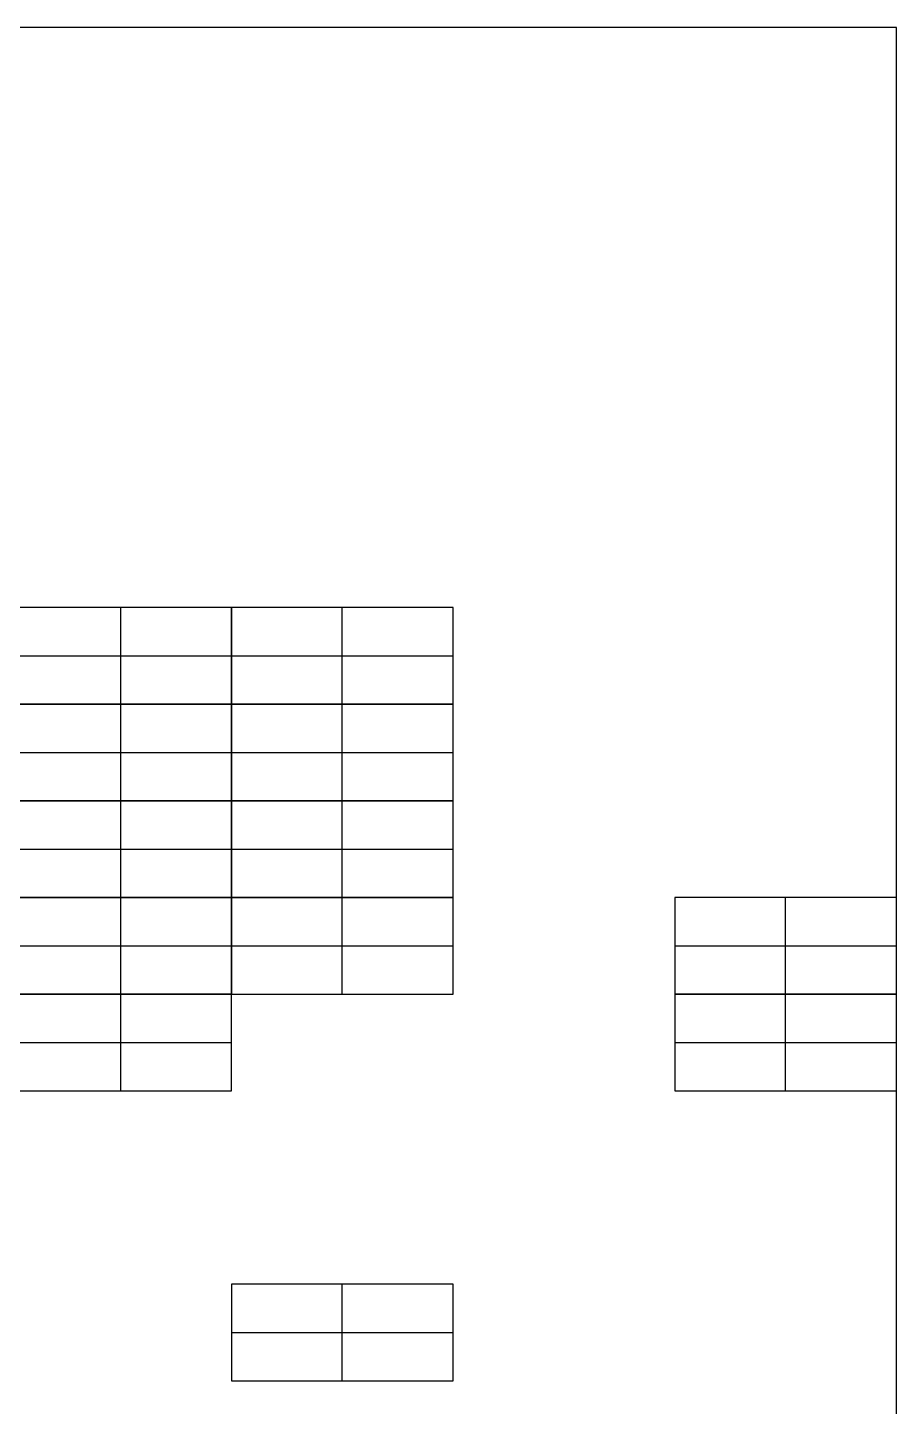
# Model space of a CAD drawing. Header units: millimetres. Extents: x 0.42 to 2.75, y -0.18 to 1.56.
# Drawn here: x 0.7273 to 1.0262, y 0.224 to 0.6983 of the extents above; entities that cross this region are included whole.
import ezdxf

# ---------------------------------------------------------------- set-up
doc = ezdxf.new("R2010")
doc.units = ezdxf.units.MM
doc.header["$MEASUREMENT"] = 0
doc.layers.add('NC', color=1, linetype='Continuous', true_color=0xff0000)

msp = doc.modelspace()

# ---------------------------------------------------------------- linework, layer by layer
at = {"layer": 'NC'}
for p, q in [((0.79747, 0.49875), (0.72122, 0.49875)), ((0.79747, 0.49875, 0.0225), (0.72122, 0.49875, 0.0225)), ((0.79747, 0.4655), (0.79747, 0.49875)), ((0.79747, 0.4655, 0.0225), (0.79747, 0.49875, 0.0225)), ((0.79747, 0.49875), (0.79747, 0.49875, 0.0225)), ((0.87372, 0.49875), (0.79747, 0.49875)), ((0.79747, 0.49875), (0.79747, 0.4655)), ((0.87372, 0.49875, 0.0225), (0.79747, 0.49875, 0.0225)), ((0.79747, 0.49875, 0.0225), (0.79747, 0.4655, 0.0225)), ((0.79747, 0.49875), (0.79747, 0.49875, 0.0225)), ((0.87372, 0.49875, 0.0225), (0.79747, 0.49875, 0.0225)), ((0.79747, 0.49875, 0.0225), (0.79747, 0.4655, 0.0225)), ((0.87372, 0.49875, 0.045), (0.79747, 0.49875, 0.045)), ((0.79747, 0.49875, 0.045), (0.79747, 0.4655, 0.045)), ((0.79747, 0.49875, 0.0225), (0.79747, 0.49875, 0.045)), ((0.87372, 0.49875, 0.045), (0.79747, 0.49875, 0.045)), ((0.79747, 0.49875, 0.045), (0.79747, 0.4655, 0.045)), ((0.87372, 0.49875, 0.0675), (0.79747, 0.49875, 0.0675)), ((0.79747, 0.49875, 0.0675), (0.79747, 0.4655, 0.0675)), ((0.79747, 0.49875, 0.045), (0.79747, 0.49875, 0.0675)), ((0.87372, 0.4655), (0.87372, 0.49875)), ((0.87372, 0.4655, 0.0225), (0.87372, 0.49875, 0.0225)), ((0.87372, 0.49875), (0.87372, 0.49875, 0.0225)), ((0.87372, 0.4655, 0.0225), (0.87372, 0.49875, 0.0225)), ((0.87372, 0.4655, 0.045), (0.87372, 0.49875, 0.045)), ((0.87372, 0.49875, 0.0225), (0.87372, 0.49875, 0.045)), ((0.87372, 0.4655, 0.045), (0.87372, 0.49875, 0.045)), ((0.87372, 0.4655, 0.0675), (0.87372, 0.49875, 0.0675)), ((0.87372, 0.49875, 0.045), (0.87372, 0.49875, 0.0675)), ((0.79747, 0.4655), (0.72122, 0.4655)), ((0.79747, 0.4655, 0.0225), (0.72122, 0.4655, 0.0225)), ((0.79747, 0.4655, 0.0225), (0.72122, 0.4655, 0.0225)), ((0.79747, 0.4655, 0.045), (0.72122, 0.4655, 0.045)), ((0.79747, 0.4655, 0.045), (0.72122, 0.4655, 0.045)), ((0.79747, 0.4655, 0.0675), (0.72122, 0.4655, 0.0675)), ((0.72122, 0.4655), (0.79747, 0.4655)), ((0.72122, 0.4655, 0.0225), (0.79747, 0.4655, 0.0225)), ((0.79747, 0.43225), (0.79747, 0.4655)), ((0.79747, 0.43225, 0.0225), (0.79747, 0.4655, 0.0225)), ((0.79747, 0.4655), (0.79747, 0.4655, 0.0225)), ((0.79747, 0.43225, 0.0225), (0.79747, 0.4655, 0.0225)), ((0.79747, 0.43225, 0.045), (0.79747, 0.4655, 0.045)), ((0.79747, 0.4655, 0.0225), (0.79747, 0.4655, 0.045)), ((0.79747, 0.43225, 0.045), (0.79747, 0.4655, 0.045)), ((0.79747, 0.43225, 0.0675), (0.79747, 0.4655, 0.0675)), ((0.79747, 0.4655, 0.045), (0.79747, 0.4655, 0.0675)), ((0.79747, 0.4655), (0.79747, 0.4655, 0.0225)), ((0.87372, 0.4655), (0.79747, 0.4655)), ((0.79747, 0.4655), (0.79747, 0.43225)), ((0.87372, 0.4655, 0.0225), (0.79747, 0.4655, 0.0225)), ((0.79747, 0.4655, 0.0225), (0.79747, 0.43225, 0.0225)), ((0.79747, 0.4655), (0.79747, 0.4655, 0.0225)), ((0.87372, 0.4655, 0.0225), (0.79747, 0.4655, 0.0225)), ((0.79747, 0.4655, 0.0225), (0.79747, 0.43225, 0.0225)), ((0.87372, 0.4655, 0.045), (0.79747, 0.4655, 0.045)), ((0.79747, 0.4655, 0.045), (0.79747, 0.43225, 0.045)), ((0.79747, 0.4655, 0.0225), (0.79747, 0.4655, 0.045)), ((0.87372, 0.4655, 0.045), (0.79747, 0.4655, 0.045)), ((0.79747, 0.4655, 0.045), (0.79747, 0.43225, 0.045)), ((0.87372, 0.4655, 0.0675), (0.79747, 0.4655, 0.0675)), ((0.79747, 0.4655, 0.0675), (0.79747, 0.43225, 0.0675)), ((0.79747, 0.4655, 0.045), (0.79747, 0.4655, 0.0675)), ((0.87372, 0.4655, 0.0675), (0.79747, 0.4655, 0.0675)), ((0.79747, 0.4655, 0.0675), (0.79747, 0.43225, 0.0675)), ((0.87372, 0.4655, 0.09), (0.79747, 0.4655, 0.09)), ((0.79747, 0.4655, 0.09), (0.79747, 0.43225, 0.09)), ((0.79747, 0.4655, 0.0675), (0.79747, 0.4655, 0.09)), ((0.87372, 0.4655, 0.09), (0.79747, 0.4655, 0.09)), ((0.79747, 0.4655, 0.09), (0.79747, 0.43225, 0.09)), ((0.87372, 0.4655, 0.1125), (0.79747, 0.4655, 0.1125)), ((0.79747, 0.4655, 0.1125), (0.79747, 0.43225, 0.1125)), ((0.79747, 0.4655, 0.09), (0.79747, 0.4655, 0.1125)), ((0.79747, 0.4655), (0.87372, 0.4655)), ((0.79747, 0.4655, 0.0225), (0.87372, 0.4655, 0.0225)), ((0.79747, 0.4655), (0.79747, 0.4655, 0.0225)), ((0.79747, 0.4655, 0.0225), (0.87372, 0.4655, 0.0225)), ((0.79747, 0.4655, 0.045), (0.87372, 0.4655, 0.045)), ((0.79747, 0.4655, 0.0225), (0.79747, 0.4655, 0.045)), ((0.79747, 0.4655, 0.045), (0.87372, 0.4655, 0.045)), ((0.79747, 0.4655, 0.0675), (0.87372, 0.4655, 0.0675)), ((0.79747, 0.4655, 0.045), (0.79747, 0.4655, 0.0675)), ((0.87372, 0.43225), (0.87372, 0.4655)), ((0.87372, 0.43225, 0.0225), (0.87372, 0.4655, 0.0225)), ((0.87372, 0.4655), (0.87372, 0.4655, 0.0225)), ((0.87372, 0.43225, 0.0225), (0.87372, 0.4655, 0.0225)), ((0.87372, 0.43225, 0.045), (0.87372, 0.4655, 0.045)), ((0.87372, 0.4655, 0.0225), (0.87372, 0.4655, 0.045)), ((0.87372, 0.43225, 0.045), (0.87372, 0.4655, 0.045)), ((0.87372, 0.43225, 0.0675), (0.87372, 0.4655, 0.0675)), ((0.87372, 0.4655, 0.045), (0.87372, 0.4655, 0.0675)), ((0.87372, 0.43225, 0.0675), (0.87372, 0.4655, 0.0675)), ((0.87372, 0.43225, 0.09), (0.87372, 0.4655, 0.09)), ((0.87372, 0.4655, 0.0675), (0.87372, 0.4655, 0.09)), ((0.87372, 0.43225, 0.09), (0.87372, 0.4655, 0.09)), ((0.87372, 0.43225, 0.1125), (0.87372, 0.4655, 0.1125)), ((0.87372, 0.4655, 0.09), (0.87372, 0.4655, 0.1125)), ((0.87372, 0.4655), (0.87372, 0.4655, 0.0225)), ((0.87372, 0.4655, 0.0225), (0.87372, 0.4655, 0.045)), ((0.87372, 0.4655, 0.045), (0.87372, 0.4655, 0.0675)), ((0.79747, 0.43225), (0.72122, 0.43225)), ((0.79747, 0.43225, 0.0225), (0.72122, 0.43225, 0.0225)), ((0.79747, 0.43225, 0.0225), (0.72122, 0.43225, 0.0225)), ((0.79747, 0.43225, 0.045), (0.72122, 0.43225, 0.045)), ((0.79747, 0.43225, 0.045), (0.72122, 0.43225, 0.045)), ((0.79747, 0.43225, 0.0675), (0.72122, 0.43225, 0.0675)), ((0.72122, 0.43225), (0.79747, 0.43225)), ((0.72122, 0.43225, 0.0225), (0.79747, 0.43225, 0.0225)), ((0.72122, 0.43225, 0.0225), (0.79747, 0.43225, 0.0225)), ((0.72122, 0.43225, 0.045), (0.79747, 0.43225, 0.045)), ((0.72122, 0.43225, 0.045), (0.79747, 0.43225, 0.045)), ((0.72122, 0.43225, 0.0675), (0.79747, 0.43225, 0.0675)), ((0.79747, 0.399), (0.79747, 0.43225)), ((0.79747, 0.399, 0.0225), (0.79747, 0.43225, 0.0225)), ((0.79747, 0.43225), (0.79747, 0.43225, 0.0225)), ((0.79747, 0.399, 0.0225), (0.79747, 0.43225, 0.0225)), ((0.79747, 0.399, 0.045), (0.79747, 0.43225, 0.045)), ((0.79747, 0.43225, 0.0225), (0.79747, 0.43225, 0.045)), ((0.79747, 0.399, 0.045), (0.79747, 0.43225, 0.045)), ((0.79747, 0.399, 0.0675), (0.79747, 0.43225, 0.0675)), ((0.79747, 0.43225, 0.045), (0.79747, 0.43225, 0.0675)), ((0.79747, 0.43225), (0.79747, 0.43225, 0.0225)), ((0.79747, 0.43225, 0.0225), (0.79747, 0.43225, 0.045)), ((0.79747, 0.43225, 0.045), (0.79747, 0.43225, 0.0675)), ((0.87372, 0.43225), (0.79747, 0.43225)), ((0.79747, 0.43225), (0.79747, 0.399)), ((0.87372, 0.43225, 0.0225), (0.79747, 0.43225, 0.0225)), ((0.79747, 0.43225, 0.0225), (0.79747, 0.399, 0.0225)), ((0.79747, 0.43225), (0.79747, 0.43225, 0.0225)), ((0.79747, 0.43225), (0.87372, 0.43225)), ((0.79747, 0.43225, 0.0225), (0.87372, 0.43225, 0.0225)), ((0.79747, 0.43225), (0.79747, 0.43225, 0.0225)), ((0.79747, 0.43225, 0.0225), (0.87372, 0.43225, 0.0225)), ((0.79747, 0.43225, 0.045), (0.87372, 0.43225, 0.045)), ((0.79747, 0.43225, 0.0225), (0.79747, 0.43225, 0.045)), ((0.79747, 0.43225, 0.045), (0.87372, 0.43225, 0.045)), ((0.79747, 0.43225, 0.0675), (0.87372, 0.43225, 0.0675)), ((0.79747, 0.43225, 0.045), (0.79747, 0.43225, 0.0675)), ((0.79747, 0.43225, 0.0675), (0.87372, 0.43225, 0.0675)), ((0.79747, 0.43225, 0.09), (0.87372, 0.43225, 0.09)), ((0.79747, 0.43225, 0.0675), (0.79747, 0.43225, 0.09)), ((0.79747, 0.43225, 0.09), (0.87372, 0.43225, 0.09)), ((0.79747, 0.43225, 0.1125), (0.87372, 0.43225, 0.1125)), ((0.79747, 0.43225, 0.09), (0.79747, 0.43225, 0.1125)), ((0.87372, 0.399), (0.87372, 0.43225)), ((0.87372, 0.399, 0.0225), (0.87372, 0.43225, 0.0225)), ((0.87372, 0.43225), (0.87372, 0.43225, 0.0225)), ((0.87372, 0.43225), (0.87372, 0.43225, 0.0225)), ((0.87372, 0.43225, 0.0225), (0.87372, 0.43225, 0.045)), ((0.87372, 0.43225, 0.045), (0.87372, 0.43225, 0.0675)), ((0.87372, 0.43225, 0.0675), (0.87372, 0.43225, 0.09)), ((0.87372, 0.43225, 0.09), (0.87372, 0.43225, 0.1125)), ((0.79747, 0.399), (0.72122, 0.399)), ((0.79747, 0.399, 0.0225), (0.72122, 0.399, 0.0225)), ((0.79747, 0.399, 0.0225), (0.72122, 0.399, 0.0225)), ((0.79747, 0.399, 0.045), (0.72122, 0.399, 0.045)), ((0.72122, 0.399), (0.79747, 0.399)), ((0.72122, 0.399, 0.0225), (0.79747, 0.399, 0.0225)), ((0.72122, 0.399, 0.0225), (0.79747, 0.399, 0.0225)), ((0.72122, 0.399, 0.045), (0.79747, 0.399, 0.045)), ((0.72122, 0.399, 0.045), (0.79747, 0.399, 0.045)), ((0.72122, 0.399, 0.0675), (0.79747, 0.399, 0.0675)), ((0.79747, 0.36575), (0.79747, 0.399)), ((0.79747, 0.36575, 0.0225), (0.79747, 0.399, 0.0225)), ((0.79747, 0.399), (0.79747, 0.399, 0.0225)), ((0.79747, 0.36575, 0.0225), (0.79747, 0.399, 0.0225)), ((0.79747, 0.36575, 0.045), (0.79747, 0.399, 0.045)), ((0.79747, 0.399, 0.0225), (0.79747, 0.399, 0.045)), ((0.79747, 0.399), (0.79747, 0.399, 0.0225)), ((0.79747, 0.399, 0.0225), (0.79747, 0.399, 0.045)), ((0.79747, 0.399, 0.045), (0.79747, 0.399, 0.0675)), ((0.87372, 0.399), (0.79747, 0.399)), ((0.79747, 0.399), (0.79747, 0.36575)), ((0.87372, 0.399, 0.0225), (0.79747, 0.399, 0.0225)), ((0.79747, 0.399, 0.0225), (0.79747, 0.36575, 0.0225)), ((0.79747, 0.399), (0.79747, 0.399, 0.0225)), ((0.79747, 0.399), (0.87372, 0.399)), ((0.79747, 0.399, 0.0225), (0.87372, 0.399, 0.0225)), ((0.79747, 0.399), (0.79747, 0.399, 0.0225)), ((0.87372, 0.36575), (0.87372, 0.399)), ((0.87372, 0.36575, 0.0225), (0.87372, 0.399, 0.0225)), ((0.87372, 0.399), (0.87372, 0.399, 0.0225)), ((0.87372, 0.399), (0.87372, 0.399, 0.0225)), ((1.02622, 0.399), (0.94997, 0.399)), ((0.94997, 0.399), (0.94997, 0.36575)), ((1.02622, 0.399, 0.0225), (0.94997, 0.399, 0.0225)), ((0.94997, 0.399, 0.0225), (0.94997, 0.36575, 0.0225)), ((0.94997, 0.399), (0.94997, 0.399, 0.0225)), ((1.02622, 0.36575), (1.02622, 0.399)), ((1.02622, 0.36575, 0.0225), (1.02622, 0.399, 0.0225)), ((1.02622, 0.399), (1.02622, 0.399, 0.0225)), ((0.79747, 0.36575), (0.72122, 0.36575)), ((0.79747, 0.36575, 0.0225), (0.72122, 0.36575, 0.0225)), ((0.72122, 0.36575), (0.79747, 0.36575)), ((0.72122, 0.36575, 0.0225), (0.79747, 0.36575, 0.0225)), ((0.72122, 0.36575, 0.0225), (0.79747, 0.36575, 0.0225)), ((0.72122, 0.36575, 0.045), (0.79747, 0.36575, 0.045)), ((0.79747, 0.3325), (0.79747, 0.36575)), ((0.79747, 0.3325, 0.0225), (0.79747, 0.36575, 0.0225)), ((0.79747, 0.36575), (0.79747, 0.36575, 0.0225)), ((0.79747, 0.36575), (0.79747, 0.36575, 0.0225)), ((0.79747, 0.36575, 0.0225), (0.79747, 0.36575, 0.045)), ((0.79747, 0.36575), (0.87372, 0.36575)), ((0.79747, 0.36575, 0.0225), (0.87372, 0.36575, 0.0225)), ((0.79747, 0.36575), (0.79747, 0.36575, 0.0225)), ((0.87372, 0.36575), (0.87372, 0.36575, 0.0225)), ((1.02622, 0.36575), (0.94997, 0.36575)), ((0.94997, 0.36575), (0.94997, 0.3325)), ((1.02622, 0.36575, 0.0225), (0.94997, 0.36575, 0.0225)), ((0.94997, 0.36575, 0.0225), (0.94997, 0.3325, 0.0225)), ((0.94997, 0.36575), (0.94997, 0.36575, 0.0225)), ((0.94997, 0.36575), (1.02622, 0.36575)), ((0.94997, 0.36575, 0.0225), (1.02622, 0.36575, 0.0225)), ((0.94997, 0.36575), (0.94997, 0.36575, 0.0225)), ((1.02622, 0.3325), (1.02622, 0.36575)), ((1.02622, 0.3325, 0.0225), (1.02622, 0.36575, 0.0225)), ((1.02622, 0.36575), (1.02622, 0.36575, 0.0225)), ((1.02622, 0.36575), (1.02622, 0.36575, 0.0225)), ((0.72122, 0.3325), (0.79747, 0.3325)), ((0.72122, 0.3325, 0.0225), (0.79747, 0.3325, 0.0225)), ((0.79747, 0.3325), (0.79747, 0.3325, 0.0225)), ((0.94997, 0.3325), (1.02622, 0.3325)), ((0.94997, 0.3325, 0.0225), (1.02622, 0.3325, 0.0225)), ((0.94997, 0.3325), (0.94997, 0.3325, 0.0225)), ((1.02622, 0.3325), (1.02622, 0.3325, 0.0225)), ((0.87372, 0.266), (0.79747, 0.266)), ((0.79747, 0.266), (0.79747, 0.23275)), ((0.87372, 0.266, 0.0225), (0.79747, 0.266, 0.0225)), ((0.79747, 0.266, 0.0225), (0.79747, 0.23275, 0.0225)), ((0.79747, 0.266), (0.79747, 0.266, 0.0225)), ((0.87372, 0.23275), (0.87372, 0.266)), ((0.87372, 0.23275, 0.0225), (0.87372, 0.266, 0.0225)), ((0.87372, 0.266), (0.87372, 0.266, 0.0225)), ((0.79747, 0.23275), (0.87372, 0.23275)), ((0.79747, 0.23275, 0.0225), (0.87372, 0.23275, 0.0225)), ((0.79747, 0.23275), (0.79747, 0.23275, 0.0225)), ((0.87372, 0.23275), (0.87372, 0.23275, 0.0225))]:
    msp.add_line(p, q, dxfattribs=at)
for points in [[(1.02622, 0.69825, -0.0225), (0.72122, 0.69825, -0.0225), (0.41622, 0.69825, -0.0225)], [(1.02622, 0.69825), (0.72122, 0.69825), (0.41622, 0.69825)], [(1.02622, 0, -0.0225), (1.02622, 0.34913, -0.0225), (1.02622, 0.69825, -0.0225)], [(1.02622, 0.69825, -0.0225), (1.02622, 0.69825, -0.01125), (1.02622, 0.69825)], [(1.02622, 0), (1.02622, 0.34913), (1.02622, 0.69825)], [(0.79747, 0.49875, 0.01125), (0.75935, 0.49875, 0.01125), (0.72122, 0.49875, 0.01125)], [(0.75935, 0.49875), (0.75935, 0.49875, 0.01125), (0.75935, 0.49875, 0.0225)], [(0.75935, 0.4655), (0.75935, 0.48213), (0.75935, 0.49875)], [(0.75935, 0.4655, 0.0225), (0.75935, 0.48213, 0.0225), (0.75935, 0.49875, 0.0225)], [(0.79747, 0.4655, 0.01125), (0.79747, 0.48213, 0.01125), (0.79747, 0.49875, 0.01125)], [(0.87372, 0.49875, 0.01125), (0.8356, 0.49875, 0.01125), (0.79747, 0.49875, 0.01125)], [(0.79747, 0.49875, 0.01125), (0.79747, 0.48213, 0.01125), (0.79747, 0.4655, 0.01125)], [(0.87372, 0.49875, 0.03375), (0.8356, 0.49875, 0.03375), (0.79747, 0.49875, 0.03375)], [(0.79747, 0.49875, 0.03375), (0.79747, 0.48213, 0.03375), (0.79747, 0.4655, 0.03375)], [(0.87372, 0.49875, 0.05625), (0.8356, 0.49875, 0.05625), (0.79747, 0.49875, 0.05625)], [(0.79747, 0.49875, 0.05625), (0.79747, 0.48213, 0.05625), (0.79747, 0.4655, 0.05625)], [(0.8356, 0.49875), (0.8356, 0.49875, 0.01125), (0.8356, 0.49875, 0.0225)], [(0.8356, 0.4655), (0.8356, 0.48213), (0.8356, 0.49875)], [(0.8356, 0.4655, 0.0225), (0.8356, 0.48213, 0.0225), (0.8356, 0.49875, 0.0225)], [(0.8356, 0.49875, 0.0225), (0.8356, 0.49875, 0.03375), (0.8356, 0.49875, 0.045)], [(0.8356, 0.4655, 0.0225), (0.8356, 0.48213, 0.0225), (0.8356, 0.49875, 0.0225)], [(0.8356, 0.4655, 0.045), (0.8356, 0.48213, 0.045), (0.8356, 0.49875, 0.045)], [(0.8356, 0.49875, 0.045), (0.8356, 0.49875, 0.05625), (0.8356, 0.49875, 0.0675)], [(0.8356, 0.4655, 0.045), (0.8356, 0.48213, 0.045), (0.8356, 0.49875, 0.045)], [(0.8356, 0.4655, 0.0675), (0.8356, 0.48213, 0.0675), (0.8356, 0.49875, 0.0675)], [(0.87372, 0.4655, 0.01125), (0.87372, 0.48213, 0.01125), (0.87372, 0.49875, 0.01125)], [(0.87372, 0.4655, 0.03375), (0.87372, 0.48213, 0.03375), (0.87372, 0.49875, 0.03375)], [(0.87372, 0.4655, 0.05625), (0.87372, 0.48213, 0.05625), (0.87372, 0.49875, 0.05625)], [(0.72122, 0.48213), (0.75935, 0.48213), (0.79747, 0.48213)], [(0.72122, 0.48213, 0.0225), (0.75935, 0.48213, 0.0225), (0.79747, 0.48213, 0.0225)], [(0.79747, 0.48213), (0.79747, 0.48213, 0.01125), (0.79747, 0.48213, 0.0225)], [(0.79747, 0.48213), (0.79747, 0.48213, 0.01125), (0.79747, 0.48213, 0.0225)], [(0.79747, 0.48213), (0.8356, 0.48213), (0.87372, 0.48213)], [(0.79747, 0.48213, 0.0225), (0.8356, 0.48213, 0.0225), (0.87372, 0.48213, 0.0225)], [(0.79747, 0.48213, 0.0225), (0.79747, 0.48213, 0.03375), (0.79747, 0.48213, 0.045)], [(0.79747, 0.48213, 0.0225), (0.8356, 0.48213, 0.0225), (0.87372, 0.48213, 0.0225)], [(0.79747, 0.48213, 0.045), (0.8356, 0.48213, 0.045), (0.87372, 0.48213, 0.045)], [(0.79747, 0.48213, 0.045), (0.79747, 0.48213, 0.05625), (0.79747, 0.48213, 0.0675)], [(0.79747, 0.48213, 0.045), (0.8356, 0.48213, 0.045), (0.87372, 0.48213, 0.045)], [(0.79747, 0.48213, 0.0675), (0.8356, 0.48213, 0.0675), (0.87372, 0.48213, 0.0675)], [(0.87372, 0.48213), (0.87372, 0.48213, 0.01125), (0.87372, 0.48213, 0.0225)], [(0.87372, 0.48213, 0.0225), (0.87372, 0.48213, 0.03375), (0.87372, 0.48213, 0.045)], [(0.87372, 0.48213, 0.045), (0.87372, 0.48213, 0.05625), (0.87372, 0.48213, 0.0675)], [(0.79747, 0.4655, 0.01125), (0.75935, 0.4655, 0.01125), (0.72122, 0.4655, 0.01125)], [(0.79747, 0.4655, 0.03375), (0.75935, 0.4655, 0.03375), (0.72122, 0.4655, 0.03375)], [(0.79747, 0.4655, 0.05625), (0.75935, 0.4655, 0.05625), (0.72122, 0.4655, 0.05625)], [(0.72122, 0.4655, 0.01125), (0.75935, 0.4655, 0.01125), (0.79747, 0.4655, 0.01125)], [(0.75935, 0.4655), (0.75935, 0.4655, 0.01125), (0.75935, 0.4655, 0.0225)], [(0.75935, 0.43225), (0.75935, 0.44888), (0.75935, 0.4655)], [(0.75935, 0.43225, 0.0225), (0.75935, 0.44888, 0.0225), (0.75935, 0.4655, 0.0225)], [(0.75935, 0.4655, 0.0225), (0.75935, 0.4655, 0.03375), (0.75935, 0.4655, 0.045)], [(0.75935, 0.43225, 0.0225), (0.75935, 0.44888, 0.0225), (0.75935, 0.4655, 0.0225)], [(0.75935, 0.43225, 0.045), (0.75935, 0.44888, 0.045), (0.75935, 0.4655, 0.045)], [(0.75935, 0.4655, 0.045), (0.75935, 0.4655, 0.05625), (0.75935, 0.4655, 0.0675)], [(0.75935, 0.43225, 0.045), (0.75935, 0.44888, 0.045), (0.75935, 0.4655, 0.045)], [(0.75935, 0.43225, 0.0675), (0.75935, 0.44888, 0.0675), (0.75935, 0.4655, 0.0675)], [(0.75935, 0.4655), (0.75935, 0.4655, 0.01125), (0.75935, 0.4655, 0.0225)], [(0.79747, 0.43225, 0.01125), (0.79747, 0.44888, 0.01125), (0.79747, 0.4655, 0.01125)], [(0.79747, 0.43225, 0.03375), (0.79747, 0.44888, 0.03375), (0.79747, 0.4655, 0.03375)], [(0.79747, 0.43225, 0.05625), (0.79747, 0.44888, 0.05625), (0.79747, 0.4655, 0.05625)], [(0.87372, 0.4655, 0.01125), (0.8356, 0.4655, 0.01125), (0.79747, 0.4655, 0.01125)], [(0.79747, 0.4655, 0.01125), (0.79747, 0.44888, 0.01125), (0.79747, 0.43225, 0.01125)], [(0.87372, 0.4655, 0.03375), (0.8356, 0.4655, 0.03375), (0.79747, 0.4655, 0.03375)], [(0.79747, 0.4655, 0.03375), (0.79747, 0.44888, 0.03375), (0.79747, 0.43225, 0.03375)], [(0.87372, 0.4655, 0.05625), (0.8356, 0.4655, 0.05625), (0.79747, 0.4655, 0.05625)], [(0.79747, 0.4655, 0.05625), (0.79747, 0.44888, 0.05625), (0.79747, 0.43225, 0.05625)], [(0.87372, 0.4655, 0.07875), (0.8356, 0.4655, 0.07875), (0.79747, 0.4655, 0.07875)], [(0.79747, 0.4655, 0.07875), (0.79747, 0.44888, 0.07875), (0.79747, 0.43225, 0.07875)], [(0.87372, 0.4655, 0.10125), (0.8356, 0.4655, 0.10125), (0.79747, 0.4655, 0.10125)], [(0.79747, 0.4655, 0.10125), (0.79747, 0.44888, 0.10125), (0.79747, 0.43225, 0.10125)], [(0.79747, 0.4655, 0.01125), (0.8356, 0.4655, 0.01125), (0.87372, 0.4655, 0.01125)], [(0.79747, 0.4655, 0.03375), (0.8356, 0.4655, 0.03375), (0.87372, 0.4655, 0.03375)], [(0.79747, 0.4655, 0.05625), (0.8356, 0.4655, 0.05625), (0.87372, 0.4655, 0.05625)], [(0.8356, 0.4655), (0.8356, 0.4655, 0.01125), (0.8356, 0.4655, 0.0225)], [(0.8356, 0.43225), (0.8356, 0.44888), (0.8356, 0.4655)], [(0.8356, 0.43225, 0.0225), (0.8356, 0.44888, 0.0225), (0.8356, 0.4655, 0.0225)], [(0.8356, 0.4655, 0.0225), (0.8356, 0.4655, 0.03375), (0.8356, 0.4655, 0.045)], [(0.8356, 0.43225, 0.0225), (0.8356, 0.44888, 0.0225), (0.8356, 0.4655, 0.0225)], [(0.8356, 0.43225, 0.045), (0.8356, 0.44888, 0.045), (0.8356, 0.4655, 0.045)], [(0.8356, 0.4655, 0.045), (0.8356, 0.4655, 0.05625), (0.8356, 0.4655, 0.0675)], [(0.8356, 0.43225, 0.045), (0.8356, 0.44888, 0.045), (0.8356, 0.4655, 0.045)], [(0.8356, 0.43225, 0.0675), (0.8356, 0.44888, 0.0675), (0.8356, 0.4655, 0.0675)], [(0.8356, 0.4655, 0.0675), (0.8356, 0.4655, 0.07875), (0.8356, 0.4655, 0.09)], [(0.8356, 0.43225, 0.0675), (0.8356, 0.44888, 0.0675), (0.8356, 0.4655, 0.0675)], [(0.8356, 0.43225, 0.09), (0.8356, 0.44888, 0.09), (0.8356, 0.4655, 0.09)], [(0.8356, 0.4655, 0.09), (0.8356, 0.4655, 0.10125), (0.8356, 0.4655, 0.1125)], [(0.8356, 0.43225, 0.09), (0.8356, 0.44888, 0.09), (0.8356, 0.4655, 0.09)], [(0.8356, 0.43225, 0.1125), (0.8356, 0.44888, 0.1125), (0.8356, 0.4655, 0.1125)], [(0.8356, 0.4655), (0.8356, 0.4655, 0.01125), (0.8356, 0.4655, 0.0225)], [(0.8356, 0.4655, 0.0225), (0.8356, 0.4655, 0.03375), (0.8356, 0.4655, 0.045)], [(0.8356, 0.4655, 0.045), (0.8356, 0.4655, 0.05625), (0.8356, 0.4655, 0.0675)], [(0.87372, 0.43225, 0.01125), (0.87372, 0.44888, 0.01125), (0.87372, 0.4655, 0.01125)], [(0.87372, 0.43225, 0.03375), (0.87372, 0.44888, 0.03375), (0.87372, 0.4655, 0.03375)], [(0.87372, 0.43225, 0.05625), (0.87372, 0.44888, 0.05625), (0.87372, 0.4655, 0.05625)], [(0.87372, 0.43225, 0.07875), (0.87372, 0.44888, 0.07875), (0.87372, 0.4655, 0.07875)], [(0.87372, 0.43225, 0.10125), (0.87372, 0.44888, 0.10125), (0.87372, 0.4655, 0.10125)], [(0.72122, 0.44888), (0.75935, 0.44888), (0.79747, 0.44888)], [(0.72122, 0.44888, 0.0225), (0.75935, 0.44888, 0.0225), (0.79747, 0.44888, 0.0225)], [(0.72122, 0.44888, 0.0225), (0.75935, 0.44888, 0.0225), (0.79747, 0.44888, 0.0225)], [(0.72122, 0.44888, 0.045), (0.75935, 0.44888, 0.045), (0.79747, 0.44888, 0.045)], [(0.72122, 0.44888, 0.045), (0.75935, 0.44888, 0.045), (0.79747, 0.44888, 0.045)], [(0.72122, 0.44888, 0.0675), (0.75935, 0.44888, 0.0675), (0.79747, 0.44888, 0.0675)], [(0.79747, 0.44888), (0.79747, 0.44888, 0.01125), (0.79747, 0.44888, 0.0225)], [(0.79747, 0.44888, 0.0225), (0.79747, 0.44888, 0.03375), (0.79747, 0.44888, 0.045)], [(0.79747, 0.44888, 0.045), (0.79747, 0.44888, 0.05625), (0.79747, 0.44888, 0.0675)], [(0.79747, 0.44888), (0.79747, 0.44888, 0.01125), (0.79747, 0.44888, 0.0225)], [(0.79747, 0.44888), (0.8356, 0.44888), (0.87372, 0.44888)], [(0.79747, 0.44888, 0.0225), (0.8356, 0.44888, 0.0225), (0.87372, 0.44888, 0.0225)], [(0.79747, 0.44888, 0.0225), (0.79747, 0.44888, 0.03375), (0.79747, 0.44888, 0.045)], [(0.79747, 0.44888, 0.0225), (0.8356, 0.44888, 0.0225), (0.87372, 0.44888, 0.0225)], [(0.79747, 0.44888, 0.045), (0.8356, 0.44888, 0.045), (0.87372, 0.44888, 0.045)], [(0.79747, 0.44888, 0.045), (0.79747, 0.44888, 0.05625), (0.79747, 0.44888, 0.0675)], [(0.79747, 0.44888, 0.045), (0.8356, 0.44888, 0.045), (0.87372, 0.44888, 0.045)], [(0.79747, 0.44888, 0.0675), (0.8356, 0.44888, 0.0675), (0.87372, 0.44888, 0.0675)], [(0.79747, 0.44888, 0.0675), (0.79747, 0.44888, 0.07875), (0.79747, 0.44888, 0.09)], [(0.79747, 0.44888, 0.0675), (0.8356, 0.44888, 0.0675), (0.87372, 0.44888, 0.0675)], [(0.79747, 0.44888, 0.09), (0.8356, 0.44888, 0.09), (0.87372, 0.44888, 0.09)], [(0.79747, 0.44888, 0.09), (0.79747, 0.44888, 0.10125), (0.79747, 0.44888, 0.1125)], [(0.79747, 0.44888, 0.09), (0.8356, 0.44888, 0.09), (0.87372, 0.44888, 0.09)], [(0.79747, 0.44888, 0.1125), (0.8356, 0.44888, 0.1125), (0.87372, 0.44888, 0.1125)], [(0.87372, 0.44888), (0.87372, 0.44888, 0.01125), (0.87372, 0.44888, 0.0225)], [(0.87372, 0.44888, 0.0225), (0.87372, 0.44888, 0.03375), (0.87372, 0.44888, 0.045)], [(0.87372, 0.44888, 0.045), (0.87372, 0.44888, 0.05625), (0.87372, 0.44888, 0.0675)], [(0.87372, 0.44888, 0.0675), (0.87372, 0.44888, 0.07875), (0.87372, 0.44888, 0.09)], [(0.87372, 0.44888, 0.09), (0.87372, 0.44888, 0.10125), (0.87372, 0.44888, 0.1125)], [(0.79747, 0.43225, 0.01125), (0.75935, 0.43225, 0.01125), (0.72122, 0.43225, 0.01125)], [(0.79747, 0.43225, 0.03375), (0.75935, 0.43225, 0.03375), (0.72122, 0.43225, 0.03375)], [(0.79747, 0.43225, 0.05625), (0.75935, 0.43225, 0.05625), (0.72122, 0.43225, 0.05625)], [(0.72122, 0.43225, 0.01125), (0.75935, 0.43225, 0.01125), (0.79747, 0.43225, 0.01125)], [(0.72122, 0.43225, 0.03375), (0.75935, 0.43225, 0.03375), (0.79747, 0.43225, 0.03375)], [(0.72122, 0.43225, 0.05625), (0.75935, 0.43225, 0.05625), (0.79747, 0.43225, 0.05625)], [(0.75935, 0.43225), (0.75935, 0.43225, 0.01125), (0.75935, 0.43225, 0.0225)], [(0.75935, 0.399), (0.75935, 0.41563), (0.75935, 0.43225)], [(0.75935, 0.399, 0.0225), (0.75935, 0.41563, 0.0225), (0.75935, 0.43225, 0.0225)], [(0.75935, 0.43225, 0.0225), (0.75935, 0.43225, 0.03375), (0.75935, 0.43225, 0.045)], [(0.75935, 0.399, 0.0225), (0.75935, 0.41563, 0.0225), (0.75935, 0.43225, 0.0225)], [(0.75935, 0.399, 0.045), (0.75935, 0.41563, 0.045), (0.75935, 0.43225, 0.045)], [(0.75935, 0.43225, 0.045), (0.75935, 0.43225, 0.05625), (0.75935, 0.43225, 0.0675)], [(0.75935, 0.399, 0.045), (0.75935, 0.41563, 0.045), (0.75935, 0.43225, 0.045)], [(0.75935, 0.399, 0.0675), (0.75935, 0.41563, 0.0675), (0.75935, 0.43225, 0.0675)], [(0.75935, 0.43225), (0.75935, 0.43225, 0.01125), (0.75935, 0.43225, 0.0225)], [(0.75935, 0.43225, 0.0225), (0.75935, 0.43225, 0.03375), (0.75935, 0.43225, 0.045)], [(0.75935, 0.43225, 0.045), (0.75935, 0.43225, 0.05625), (0.75935, 0.43225, 0.0675)], [(0.79747, 0.399, 0.01125), (0.79747, 0.41563, 0.01125), (0.79747, 0.43225, 0.01125)], [(0.79747, 0.399, 0.03375), (0.79747, 0.41563, 0.03375), (0.79747, 0.43225, 0.03375)], [(0.79747, 0.399, 0.05625), (0.79747, 0.41563, 0.05625), (0.79747, 0.43225, 0.05625)], [(0.87372, 0.43225, 0.01125), (0.8356, 0.43225, 0.01125), (0.79747, 0.43225, 0.01125)], [(0.79747, 0.43225, 0.01125), (0.79747, 0.41563, 0.01125), (0.79747, 0.399, 0.01125)], [(0.79747, 0.43225, 0.01125), (0.8356, 0.43225, 0.01125), (0.87372, 0.43225, 0.01125)], [(0.79747, 0.43225, 0.03375), (0.8356, 0.43225, 0.03375), (0.87372, 0.43225, 0.03375)], [(0.79747, 0.43225, 0.05625), (0.8356, 0.43225, 0.05625), (0.87372, 0.43225, 0.05625)], [(0.79747, 0.43225, 0.07875), (0.8356, 0.43225, 0.07875), (0.87372, 0.43225, 0.07875)], [(0.79747, 0.43225, 0.10125), (0.8356, 0.43225, 0.10125), (0.87372, 0.43225, 0.10125)], [(0.8356, 0.43225), (0.8356, 0.43225, 0.01125), (0.8356, 0.43225, 0.0225)], [(0.8356, 0.399), (0.8356, 0.41563), (0.8356, 0.43225)], [(0.8356, 0.399, 0.0225), (0.8356, 0.41563, 0.0225), (0.8356, 0.43225, 0.0225)], [(0.8356, 0.43225), (0.8356, 0.43225, 0.01125), (0.8356, 0.43225, 0.0225)], [(0.8356, 0.43225, 0.0225), (0.8356, 0.43225, 0.03375), (0.8356, 0.43225, 0.045)], [(0.8356, 0.43225, 0.045), (0.8356, 0.43225, 0.05625), (0.8356, 0.43225, 0.0675)], [(0.8356, 0.43225, 0.0675), (0.8356, 0.43225, 0.07875), (0.8356, 0.43225, 0.09)], [(0.8356, 0.43225, 0.09), (0.8356, 0.43225, 0.10125), (0.8356, 0.43225, 0.1125)], [(0.87372, 0.399, 0.01125), (0.87372, 0.41563, 0.01125), (0.87372, 0.43225, 0.01125)], [(0.72122, 0.41563), (0.75935, 0.41563), (0.79747, 0.41563)], [(0.72122, 0.41563, 0.0225), (0.75935, 0.41563, 0.0225), (0.79747, 0.41563, 0.0225)], [(0.72122, 0.41563, 0.0225), (0.75935, 0.41563, 0.0225), (0.79747, 0.41563, 0.0225)], [(0.72122, 0.41563, 0.045), (0.75935, 0.41563, 0.045), (0.79747, 0.41563, 0.045)], [(0.72122, 0.41563, 0.045), (0.75935, 0.41563, 0.045), (0.79747, 0.41563, 0.045)], [(0.72122, 0.41563, 0.0675), (0.75935, 0.41563, 0.0675), (0.79747, 0.41563, 0.0675)], [(0.79747, 0.41563), (0.79747, 0.41563, 0.01125), (0.79747, 0.41563, 0.0225)], [(0.79747, 0.41563, 0.0225), (0.79747, 0.41563, 0.03375), (0.79747, 0.41563, 0.045)], [(0.79747, 0.41563, 0.045), (0.79747, 0.41563, 0.05625), (0.79747, 0.41563, 0.0675)], [(0.79747, 0.41563), (0.79747, 0.41563, 0.01125), (0.79747, 0.41563, 0.0225)], [(0.79747, 0.41563), (0.8356, 0.41563), (0.87372, 0.41563)], [(0.79747, 0.41563, 0.0225), (0.8356, 0.41563, 0.0225), (0.87372, 0.41563, 0.0225)], [(0.87372, 0.41563), (0.87372, 0.41563, 0.01125), (0.87372, 0.41563, 0.0225)], [(0.79747, 0.399, 0.01125), (0.75935, 0.399, 0.01125), (0.72122, 0.399, 0.01125)], [(0.79747, 0.399, 0.03375), (0.75935, 0.399, 0.03375), (0.72122, 0.399, 0.03375)], [(0.72122, 0.399, 0.01125), (0.75935, 0.399, 0.01125), (0.79747, 0.399, 0.01125)], [(0.72122, 0.399, 0.03375), (0.75935, 0.399, 0.03375), (0.79747, 0.399, 0.03375)], [(0.72122, 0.399, 0.05625), (0.75935, 0.399, 0.05625), (0.79747, 0.399, 0.05625)], [(0.75935, 0.399), (0.75935, 0.399, 0.01125), (0.75935, 0.399, 0.0225)], [(0.75935, 0.36575), (0.75935, 0.38238), (0.75935, 0.399)], [(0.75935, 0.36575, 0.0225), (0.75935, 0.38238, 0.0225), (0.75935, 0.399, 0.0225)], [(0.75935, 0.399, 0.0225), (0.75935, 0.399, 0.03375), (0.75935, 0.399, 0.045)], [(0.75935, 0.36575, 0.0225), (0.75935, 0.38238, 0.0225), (0.75935, 0.399, 0.0225)], [(0.75935, 0.36575, 0.045), (0.75935, 0.38238, 0.045), (0.75935, 0.399, 0.045)], [(0.75935, 0.399), (0.75935, 0.399, 0.01125), (0.75935, 0.399, 0.0225)], [(0.75935, 0.399, 0.0225), (0.75935, 0.399, 0.03375), (0.75935, 0.399, 0.045)], [(0.75935, 0.399, 0.045), (0.75935, 0.399, 0.05625), (0.75935, 0.399, 0.0675)], [(0.79747, 0.36575, 0.01125), (0.79747, 0.38238, 0.01125), (0.79747, 0.399, 0.01125)], [(0.79747, 0.36575, 0.03375), (0.79747, 0.38238, 0.03375), (0.79747, 0.399, 0.03375)], [(0.87372, 0.399, 0.01125), (0.8356, 0.399, 0.01125), (0.79747, 0.399, 0.01125)], [(0.79747, 0.399, 0.01125), (0.79747, 0.38238, 0.01125), (0.79747, 0.36575, 0.01125)], [(0.79747, 0.399, 0.01125), (0.8356, 0.399, 0.01125), (0.87372, 0.399, 0.01125)], [(0.8356, 0.399), (0.8356, 0.399, 0.01125), (0.8356, 0.399, 0.0225)], [(0.8356, 0.36575), (0.8356, 0.38238), (0.8356, 0.399)], [(0.8356, 0.36575, 0.0225), (0.8356, 0.38238, 0.0225), (0.8356, 0.399, 0.0225)], [(0.8356, 0.399), (0.8356, 0.399, 0.01125), (0.8356, 0.399, 0.0225)], [(0.87372, 0.36575, 0.01125), (0.87372, 0.38238, 0.01125), (0.87372, 0.399, 0.01125)], [(1.02622, 0.399, 0.01125), (0.9881, 0.399, 0.01125), (0.94997, 0.399, 0.01125)], [(0.94997, 0.399, 0.01125), (0.94997, 0.38238, 0.01125), (0.94997, 0.36575, 0.01125)], [(0.9881, 0.399), (0.9881, 0.399, 0.01125), (0.9881, 0.399, 0.0225)], [(0.9881, 0.36575), (0.9881, 0.38238), (0.9881, 0.399)], [(0.9881, 0.36575, 0.0225), (0.9881, 0.38238, 0.0225), (0.9881, 0.399, 0.0225)], [(1.02622, 0.36575, 0.01125), (1.02622, 0.38238, 0.01125), (1.02622, 0.399, 0.01125)], [(0.72122, 0.38238), (0.75935, 0.38238), (0.79747, 0.38238)], [(0.72122, 0.38238, 0.0225), (0.75935, 0.38238, 0.0225), (0.79747, 0.38238, 0.0225)], [(0.72122, 0.38238, 0.0225), (0.75935, 0.38238, 0.0225), (0.79747, 0.38238, 0.0225)], [(0.72122, 0.38238, 0.045), (0.75935, 0.38238, 0.045), (0.79747, 0.38238, 0.045)], [(0.79747, 0.38238), (0.79747, 0.38238, 0.01125), (0.79747, 0.38238, 0.0225)], [(0.79747, 0.38238, 0.0225), (0.79747, 0.38238, 0.03375), (0.79747, 0.38238, 0.045)], [(0.79747, 0.38238), (0.79747, 0.38238, 0.01125), (0.79747, 0.38238, 0.0225)], [(0.79747, 0.38238), (0.8356, 0.38238), (0.87372, 0.38238)], [(0.79747, 0.38238, 0.0225), (0.8356, 0.38238, 0.0225), (0.87372, 0.38238, 0.0225)], [(0.87372, 0.38238), (0.87372, 0.38238, 0.01125), (0.87372, 0.38238, 0.0225)], [(0.94997, 0.38238), (0.94997, 0.38238, 0.01125), (0.94997, 0.38238, 0.0225)], [(0.94997, 0.38238), (0.9881, 0.38238), (1.02622, 0.38238)], [(0.94997, 0.38238, 0.0225), (0.9881, 0.38238, 0.0225), (1.02622, 0.38238, 0.0225)], [(1.02622, 0.38238), (1.02622, 0.38238, 0.01125), (1.02622, 0.38238, 0.0225)], [(0.79747, 0.36575, 0.01125), (0.75935, 0.36575, 0.01125), (0.72122, 0.36575, 0.01125)], [(0.72122, 0.36575, 0.01125), (0.75935, 0.36575, 0.01125), (0.79747, 0.36575, 0.01125)], [(0.72122, 0.36575, 0.03375), (0.75935, 0.36575, 0.03375), (0.79747, 0.36575, 0.03375)], [(0.75935, 0.36575), (0.75935, 0.36575, 0.01125), (0.75935, 0.36575, 0.0225)], [(0.75935, 0.3325), (0.75935, 0.34913), (0.75935, 0.36575)], [(0.75935, 0.3325, 0.0225), (0.75935, 0.34913, 0.0225), (0.75935, 0.36575, 0.0225)], [(0.75935, 0.36575), (0.75935, 0.36575, 0.01125), (0.75935, 0.36575, 0.0225)], [(0.75935, 0.36575, 0.0225), (0.75935, 0.36575, 0.03375), (0.75935, 0.36575, 0.045)], [(0.79747, 0.3325, 0.01125), (0.79747, 0.34913, 0.01125), (0.79747, 0.36575, 0.01125)], [(0.79747, 0.36575, 0.01125), (0.8356, 0.36575, 0.01125), (0.87372, 0.36575, 0.01125)], [(0.8356, 0.36575), (0.8356, 0.36575, 0.01125), (0.8356, 0.36575, 0.0225)], [(1.02622, 0.36575, 0.01125), (0.9881, 0.36575, 0.01125), (0.94997, 0.36575, 0.01125)], [(0.94997, 0.36575, 0.01125), (0.94997, 0.34913, 0.01125), (0.94997, 0.3325, 0.01125)], [(0.94997, 0.36575, 0.01125), (0.9881, 0.36575, 0.01125), (1.02622, 0.36575, 0.01125)], [(0.9881, 0.36575), (0.9881, 0.36575, 0.01125), (0.9881, 0.36575, 0.0225)], [(0.9881, 0.3325), (0.9881, 0.34913), (0.9881, 0.36575)], [(0.9881, 0.3325, 0.0225), (0.9881, 0.34913, 0.0225), (0.9881, 0.36575, 0.0225)], [(0.9881, 0.36575), (0.9881, 0.36575, 0.01125), (0.9881, 0.36575, 0.0225)], [(1.02622, 0.3325, 0.01125), (1.02622, 0.34913, 0.01125), (1.02622, 0.36575, 0.01125)], [(0.72122, 0.34913), (0.75935, 0.34913), (0.79747, 0.34913)], [(0.72122, 0.34913, 0.0225), (0.75935, 0.34913, 0.0225), (0.79747, 0.34913, 0.0225)], [(0.79747, 0.34913), (0.79747, 0.34913, 0.01125), (0.79747, 0.34913, 0.0225)], [(0.94997, 0.34913), (0.94997, 0.34913, 0.01125), (0.94997, 0.34913, 0.0225)], [(0.94997, 0.34913), (0.9881, 0.34913), (1.02622, 0.34913)], [(0.94997, 0.34913, 0.0225), (0.9881, 0.34913, 0.0225), (1.02622, 0.34913, 0.0225)], [(1.02622, 0.34913), (1.02622, 0.34913, 0.01125), (1.02622, 0.34913, 0.0225)], [(0.72122, 0.3325, 0.01125), (0.75935, 0.3325, 0.01125), (0.79747, 0.3325, 0.01125)], [(0.75935, 0.3325), (0.75935, 0.3325, 0.01125), (0.75935, 0.3325, 0.0225)], [(0.94997, 0.3325, 0.01125), (0.9881, 0.3325, 0.01125), (1.02622, 0.3325, 0.01125)], [(0.9881, 0.3325), (0.9881, 0.3325, 0.01125), (0.9881, 0.3325, 0.0225)], [(0.87372, 0.266, 0.01125), (0.8356, 0.266, 0.01125), (0.79747, 0.266, 0.01125)], [(0.79747, 0.266, 0.01125), (0.79747, 0.24938, 0.01125), (0.79747, 0.23275, 0.01125)], [(0.8356, 0.266), (0.8356, 0.266, 0.01125), (0.8356, 0.266, 0.0225)], [(0.8356, 0.23275), (0.8356, 0.24938), (0.8356, 0.266)], [(0.8356, 0.23275, 0.0225), (0.8356, 0.24938, 0.0225), (0.8356, 0.266, 0.0225)], [(0.87372, 0.23275, 0.01125), (0.87372, 0.24938, 0.01125), (0.87372, 0.266, 0.01125)], [(0.79747, 0.24938), (0.79747, 0.24938, 0.01125), (0.79747, 0.24938, 0.0225)], [(0.79747, 0.24938), (0.8356, 0.24938), (0.87372, 0.24938)], [(0.79747, 0.24938, 0.0225), (0.8356, 0.24938, 0.0225), (0.87372, 0.24938, 0.0225)], [(0.87372, 0.24938), (0.87372, 0.24938, 0.01125), (0.87372, 0.24938, 0.0225)], [(0.79747, 0.23275, 0.01125), (0.8356, 0.23275, 0.01125), (0.87372, 0.23275, 0.01125)], [(0.8356, 0.23275), (0.8356, 0.23275, 0.01125), (0.8356, 0.23275, 0.0225)]]:
    msp.add_open_spline(points, degree=2, dxfattribs=at)

doc.saveas('drawing.dxf')
